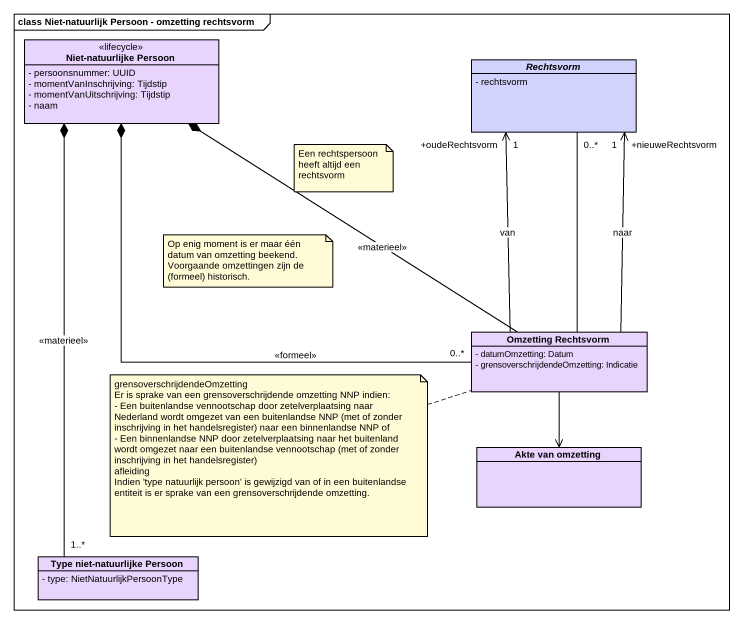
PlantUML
@startuml
mainframe class Niet-natuurlijk Persoon - omzetting rechtsvorm
hide circle
hide empty members
skinparam classAttributeIconSize 0
class "Niet-natuurlijke Persoon" as Niet_natuurlijke_Persoon <<lifecycle>> #E9D4FE {
  - persoonsnummer: UUID
  - momentVanInschrijving: Tijdstip
  - momentVanUitschrijving: Tijdstip
  - naam
}
abstract class Rechtsvorm #D2D3FC {
  - rechtsvorm
}
class "Omzetting Rechtsvorm" as Omzetting_Rechtsvorm #E9D4FE {
  - datumOmzetting: Datum
  - grensoverschrijdendeOmzetting: Indicatie
}
class "Akte van omzetting" as Akte_van_omzetting #E9D4FE
class "Type niet-natuurlijke Persoon" as Type_niet_natuurlijke #E9D4FE {
  - type: NietNatuurlijkPersoonType
}
Rechtsvorm "0..*" -left-* Niet_natuurlijke_Persoon : <<materieel>>
Omzetting_Rechtsvorm "0..*" -up-* Niet_natuurlijke_Persoon : <<formeel>>
Omzetting_Rechtsvorm -up-> "+nieuweRechtsvorm\n1" Rechtsvorm : naar
Omzetting_Rechtsvorm -up-> "+oudeRechtsvorm\n1" Rechtsvorm : van
Omzetting_Rechtsvorm --> Akte_van_omzetting
Type_niet_natuurlijke "1..*" -up-* Niet_natuurlijke_Persoon : <<materieel>>
note as N1
  Een rechtspersoon heeft altijd een rechtsvorm
end note
note as N2
  Op enig moment is er maar één datum van omzetting beekend. Voorgaande omzettingen zijn de (formeel) historisch.
end note
note left of Omzetting_Rechtsvorm
  grensoverschrijdendeOmzetting
  Er is sprake van een grensoverschrijdende omzetting NNP indien:
  - Een buitenlandse vennootschap door zetelverplaatsing naar Nederland wordt omgezet van een buitenlandse NNP (met of zonder inschrijving in het handelsregister) naar een binnenlandse NNP of
  - Een binnenlandse NNP door zetelverplaatsing naar het buitenland wordt omgezet naar een buitenlandse vennootschap (met of zonder inschrijving in het handelsregister)
  afleiding
  Indien 'type natuurlijk persoon' is gewijzigd van of in een buitenlandse entiteit is er sprake van een grensoverschrijdende omzetting.
end note
@enduml
